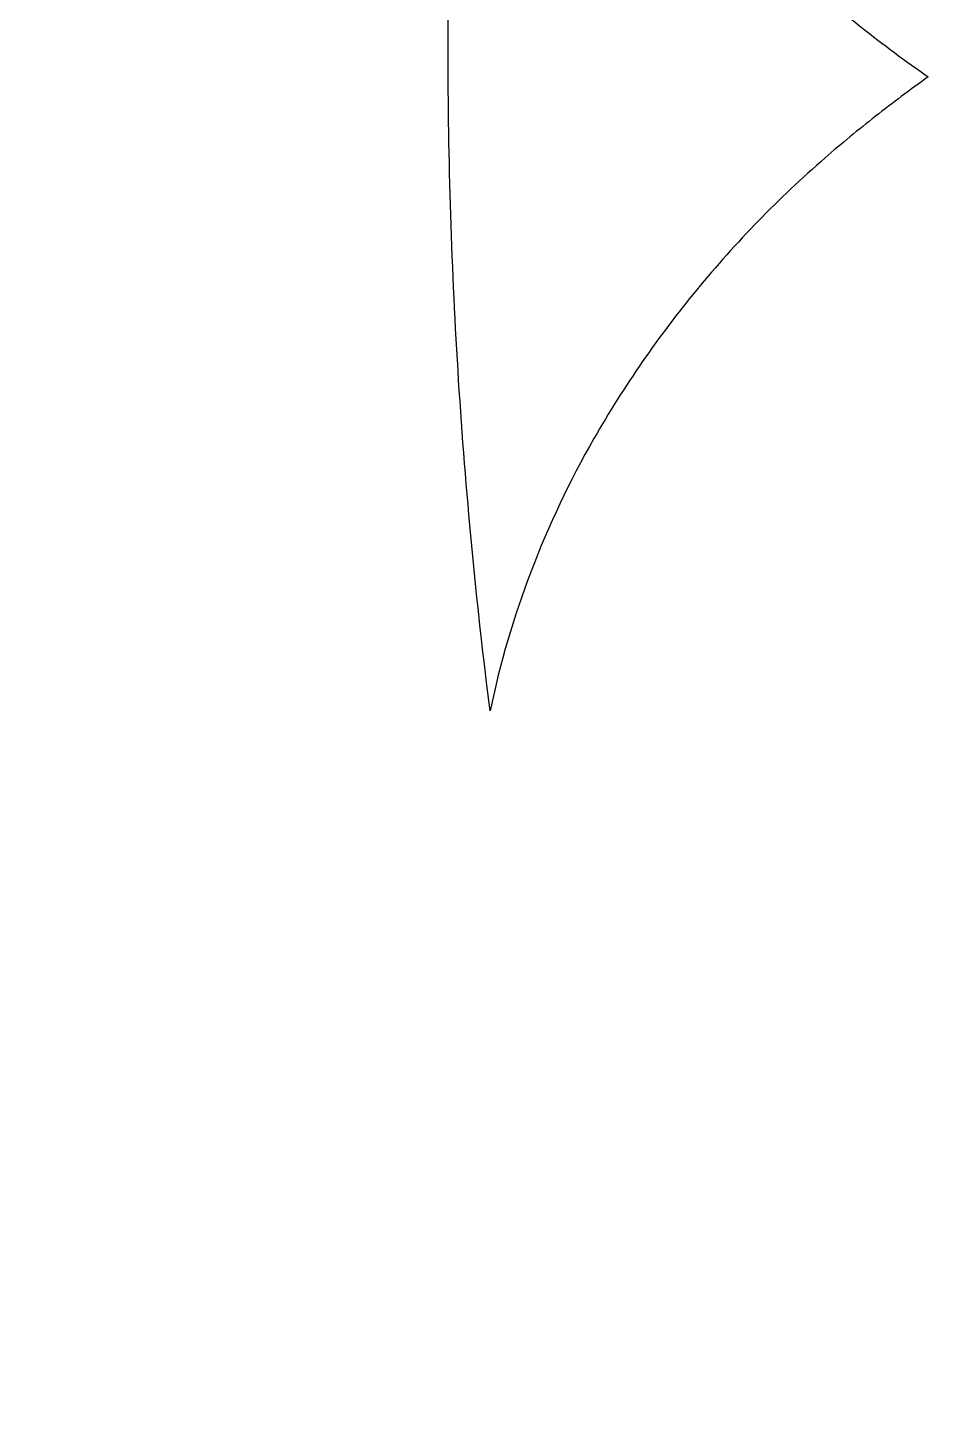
# Model space of a CAD drawing. Header units: centimetres. Extents: x -8.1 to 6.6, y -14.5 to 14.
# Drawn here: x -5.35 to -4.672, y -8.533 to -7.504 of the extents above; entities that cross this region are included whole.
import ezdxf

# ---------------------------------------------------------------- set-up
doc = ezdxf.new("R2010")
doc.units = ezdxf.units.CM
doc.header["$MEASUREMENT"] = 0
doc.layers.add('layer 1', color=7, linetype='Continuous')

msp = doc.modelspace()

# ---------------------------------------------------------------- linework, layer by layer
at = {"layer": 'layer 1', "color": 242}
for points, knots in [([(-8.06124, -0.54364), (-8.06124, -0.54364), (-8.06124, -14.49722), (-8.06124, -14.49722), (-8.06124, -14.49722), (-8.06124, -14.49722), (6.55309, -14.49722), (6.55309, -14.49722), (6.55309, -14.49722), (6.55309, -14.49722), (6.55309, -0.54364), (6.55309, -0.54364), (6.55309, -0.54364), (6.55309, -0.54364), (-8.06124, -0.54364), (-8.06124, -0.54364)], [0, 0, 0, 0, 0.2, 0.2, 0.2, 0.2, 0.4, 0.4, 0.4, 0.4, 0.6, 0.6, 0.6, 0.6, 1, 1, 1, 1]), ([(-5.00966, -7.05515), (-5.01895, -7.13236), (-5.02593, -7.20983), (-5.03059, -7.28745), (-5.03059, -7.28745), (-5.03524, -7.36502), (-5.03756, -7.44272), (-5.03756, -7.52043), (-5.03756, -7.52043), (-5.03756, -7.60266), (-5.03496, -7.68486), (-5.02975, -7.76692), (-5.02975, -7.76692), (-5.02454, -7.84904), (-5.01673, -7.93098), (-5.00633, -8.01259), (-5.00633, -8.01259), (-4.99893, -7.97725), (-4.98874, -7.94255), (-4.97588, -7.9088), (-4.97588, -7.9088), (-4.96288, -7.87473), (-4.94725, -7.84173), (-4.92912, -7.8101), (-4.92912, -7.8101), (-4.90675, -7.7711), (-4.88114, -7.73405), (-4.85255, -7.69935), (-4.85255, -7.69935), (-4.82352, -7.66411), (-4.79162, -7.63135), (-4.75717, -7.60138), (-4.75717, -7.60138), (-4.74491, -7.59072), (-4.73238, -7.58037), (-4.7196, -7.57033), (-4.7196, -7.57033), (-4.70676, -7.56024), (-4.69367, -7.55048), (-4.68035, -7.54105), (-4.68035, -7.54105), (-4.69735, -7.52927), (-4.71396, -7.51693), (-4.73015, -7.50404), (-4.73015, -7.50404), (-4.74623, -7.49123), (-4.76189, -7.47789), (-4.77708, -7.46405), (-4.77708, -7.46405), (-4.79624, -7.44657), (-4.81455, -7.42817), (-4.83191, -7.4089), (-4.83191, -7.4089), (-4.84912, -7.38981), (-4.86537, -7.36989), (-4.88061, -7.3492), (-4.88061, -7.3492), (-4.91028, -7.30891), (-4.93578, -7.26572), (-4.9567, -7.22026), (-4.9567, -7.22026), (-4.97733, -7.17546), (-4.99326, -7.12863), (-5.00427, -7.08054), (-5.00427, -7.08054), (-5.00523, -7.07632), (-5.00616, -7.0721), (-5.00707, -7.06786), (-5.00707, -7.06786), (-5.00797, -7.06363), (-5.00883, -7.0594), (-5.00966, -7.05515)], [0, 0, 0, 0, 0.0526316, 0.0526316, 0.0526316, 0.0526316, 0.1052632, 0.1052632, 0.1052632, 0.1052632, 0.1578947, 0.1578947, 0.1578947, 0.1578947, 0.2105263, 0.2105263, 0.2105263, 0.2105263, 0.2631579, 0.2631579, 0.2631579, 0.2631579, 0.3157895, 0.3157895, 0.3157895, 0.3157895, 0.3684211, 0.3684211, 0.3684211, 0.3684211, 0.4210526, 0.4210526, 0.4210526, 0.4210526, 0.4736842, 0.4736842, 0.4736842, 0.4736842, 0.5263158, 0.5263158, 0.5263158, 0.5263158, 0.5789474, 0.5789474, 0.5789474, 0.5789474, 0.6315789, 0.6315789, 0.6315789, 0.6315789, 0.6842105, 0.6842105, 0.6842105, 0.6842105, 0.7368421, 0.7368421, 0.7368421, 0.7368421, 0.7894737, 0.7894737, 0.7894737, 0.7894737, 0.8421053, 0.8421053, 0.8421053, 0.8421053, 0.8947368, 0.8947368, 0.8947368, 0.8947368, 1, 1, 1, 1])]:
    msp.add_open_spline(points, degree=3, knots=knots, dxfattribs=at)

doc.saveas('drawing.dxf')
